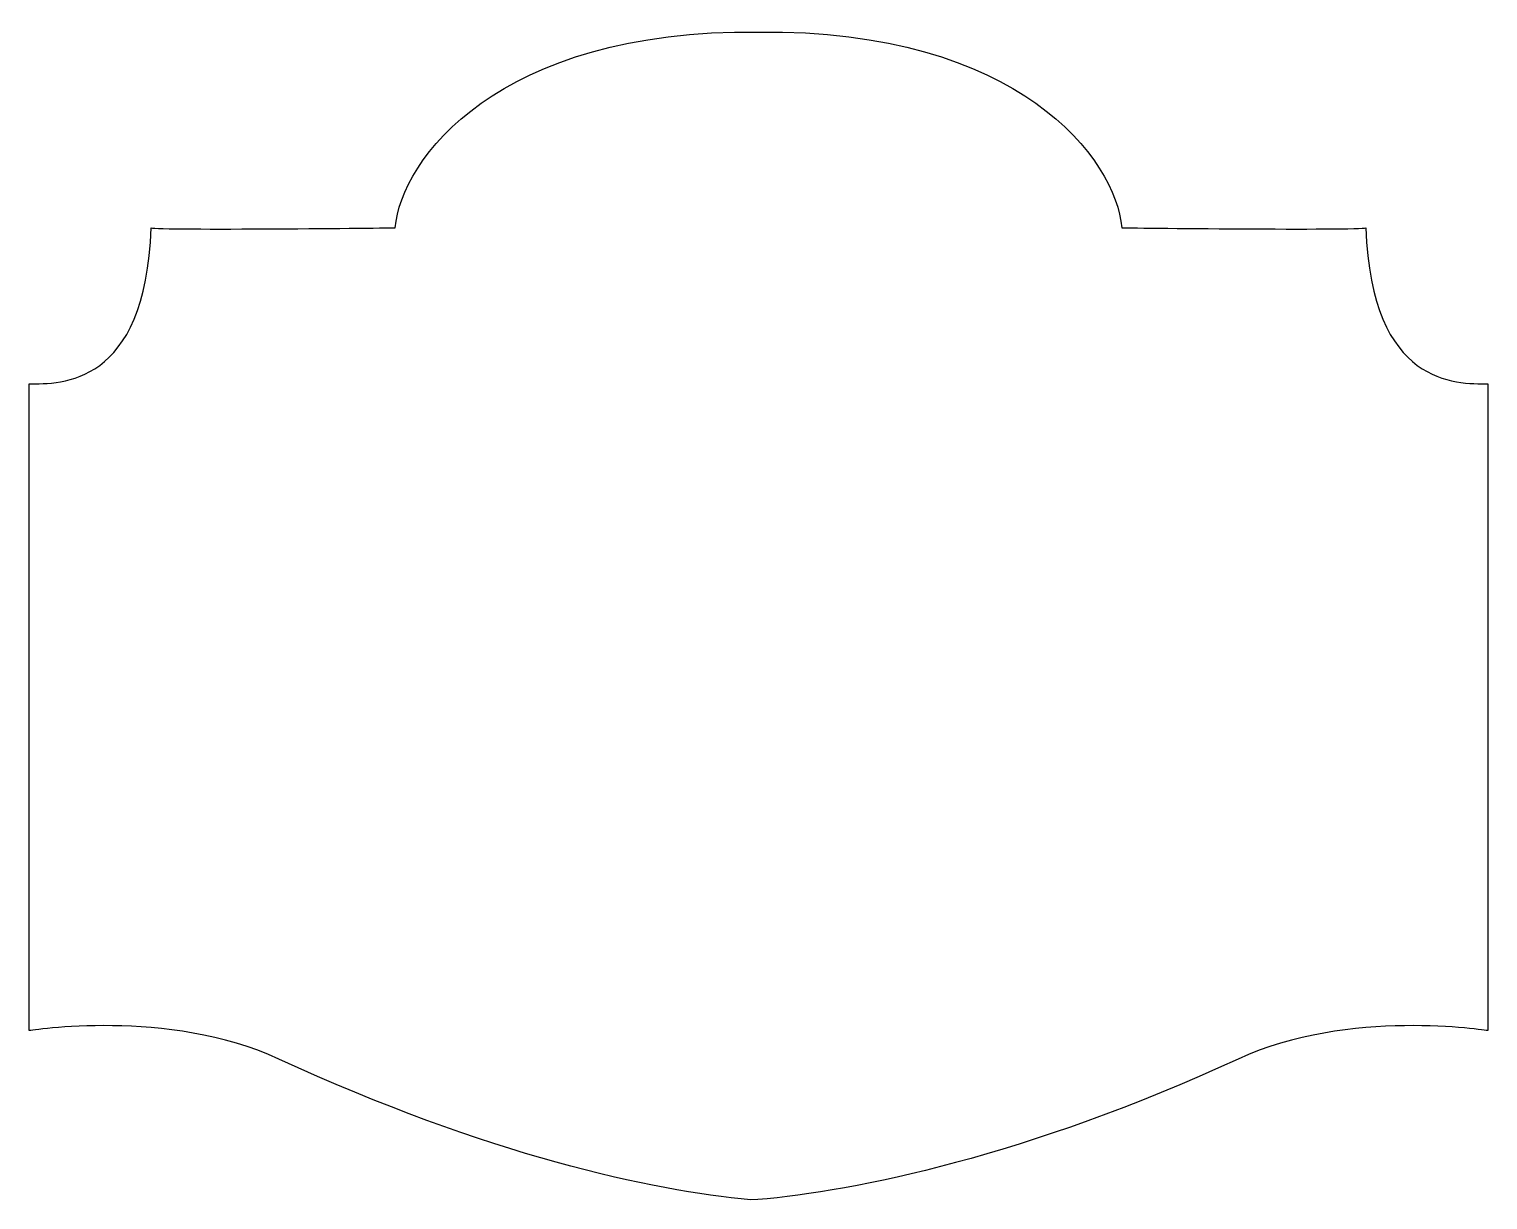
# Model space of a CAD drawing. Header units: centimetres. Extents: x -9 to 9, y -7.2 to 7.2.
import ezdxf

# ---------------------------------------------------------------- set-up
doc = ezdxf.new("R2010")
doc.units = ezdxf.units.CM
doc.header["$MEASUREMENT"] = 0
doc.layers.add('Camada 1', color=7, linetype='Continuous')

msp = doc.modelspace()

# ---------------------------------------------------------------- linework, layer by layer
at = {"layer": 'Camada 1'}
msp.add_open_spline([(-0.00693, -7.1947), (1.19166, -7.09268), (3.31632, -6.65868), (5.90966, -5.46178), (5.90966, -5.46178), (7.27338, -4.83236), (8.98684, -5.11211), (8.98684, -5.11211), (8.98684, -5.11211), (8.98684, -5.11211), (8.98684, 2.86061), (8.98684, 2.86061), (8.98684, 2.86061), (8.60222, 2.86061), (7.55309, 2.82568), (7.48319, 4.78389), (7.48319, 4.78389), (7.41321, 4.74891), (4.47599, 4.78389), (4.47599, 4.78389), (4.47599, 4.78389), (4.40603, 5.62312), (3.21704, 7.23168), (0, 7.19671), (0, 7.19671), (-3.21702, 7.23168), (-4.406, 5.62312), (-4.47596, 4.78389), (-4.47596, 4.78389), (-4.47596, 4.78389), (-7.41326, 4.74891), (-7.48319, 4.78389), (-7.48319, 4.78389), (-7.55311, 2.82568), (-8.60219, 2.86061), (-8.98684, 2.86061), (-8.98684, 2.86061), (-8.98684, 2.86061), (-8.98684, -5.11211), (-8.98684, -5.11211), (-8.98684, -5.11211), (-8.98684, -5.11211), (-7.27337, -4.83237), (-5.90966, -5.46178), (-5.90966, -5.46178), (-3.34325, -6.64627), (-1.30496, -7.0895), (-0.09986, -7.19729), (-0.09986, -7.19729), (-0.09986, -7.19729), (-0.00693, -7.1947), (-0.00693, -7.1947)], degree=3, knots=[0, 0, 0, 0, 0.07142857, 0.07142857, 0.07142857, 0.07142857, 0.14285714, 0.14285714, 0.14285714, 0.14285714, 0.21428571, 0.21428571, 0.21428571, 0.21428571, 0.28571429, 0.28571429, 0.28571429, 0.28571429, 0.35714286, 0.35714286, 0.35714286, 0.35714286, 0.42857143, 0.42857143, 0.42857143, 0.42857143, 0.5, 0.5, 0.5, 0.5, 0.57142857, 0.57142857, 0.57142857, 0.57142857, 0.64285714, 0.64285714, 0.64285714, 0.64285714, 0.71428571, 0.71428571, 0.71428571, 0.71428571, 0.78571429, 0.78571429, 0.78571429, 0.78571429, 0.85714286, 0.85714286, 0.85714286, 0.85714286, 1, 1, 1, 1], dxfattribs=at)

doc.saveas('drawing.dxf')
